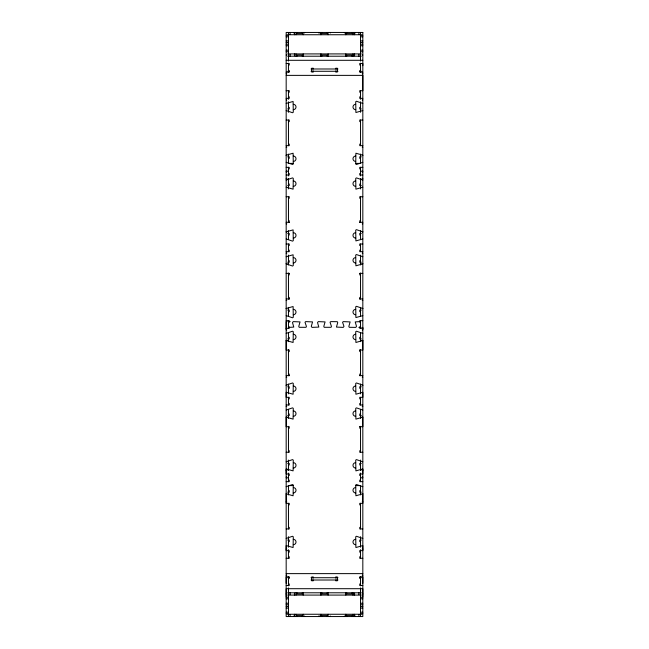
<?xml version="1.0" encoding="UTF-8"?>
<svg xmlns="http://www.w3.org/2000/svg" width="649" height="649" viewBox="0 0 649 649"><rect width="100%" height="100%" fill="white"/><g stroke="black" fill="none" stroke-linecap="round" stroke-linejoin="round"><path stroke-width="0.97" d="M286.177 583.337L286.177 576.815L289.243 576.815L289.243 578.348L288.472 578.348M286.177 329.294L286.177 321.612M360.528 588.7L360.528 597.258L362.823 597.258L362.823 588.7L286.177 588.7L286.177 597.258L288.472 597.258M362.823 583.337L362.823 576.815L359.757 576.815L359.757 578.348L360.528 578.348M362.823 329.294L362.823 327.388M362.823 65.663L362.823 63.497L359.757 63.497L359.757 65.03L360.528 65.03M359.757 321.612L355.214 321.92L356.504 326.398L355.766 327.388L349.227 327.307L348.838 326.398L350.127 321.92L343.313 321.612L342.558 322.245L343.986 326.398L343.248 327.388L336.433 327.08L337.723 322.602L337.334 321.693L330.795 321.612L330.033 322.245L331.461 326.398L331.071 327.307L324.184 327.307L323.794 326.398L325.084 321.92L318.27 321.612L317.539 322.602L318.821 327.08L312.015 327.388L311.277 326.398L312.567 321.92L305.752 321.612L304.998 322.245L306.425 326.398L306.036 327.307L299.148 327.307L298.759 326.398L300.041 321.92L293.234 321.612L292.496 322.602L293.786 327.08L289.243 327.388M286.177 103.434L293.105 101.463L293.275 112.253L292.561 112.739L286.177 110.549M362.823 110.549L355.895 112.512L355.725 101.723L356.439 101.244L362.823 103.434M286.177 155.184L293.105 153.221L293.275 164.01L292.561 164.489L286.177 162.299M362.823 162.299L356.439 164.489L355.725 164.01L355.895 153.221L362.823 155.184M286.177 180.081L292.561 177.891L293.275 178.378L293.105 189.167L286.177 187.204M286.177 231.839L293.105 229.876L293.275 240.657L292.561 241.144L286.177 238.954M286.177 256.736L293.105 254.773L293.275 265.563L292.561 266.049L286.177 263.851M286.177 308.494L293.105 306.523L293.275 317.312L292.561 317.799L286.177 315.609M362.823 315.609L355.895 317.572L355.725 306.782L356.439 306.304L362.823 308.494M286.177 333.391L292.561 331.201L293.275 331.688L293.105 342.477L286.177 340.506L286.177 350.054L289.243 350.054L289.243 351.588L288.472 351.588M286.177 486.701L292.561 484.511L293.275 484.99L293.105 495.779L286.177 493.816L286.177 503.356L289.243 503.356L289.243 504.89L288.472 504.89M286.177 538.451L292.561 536.261L293.275 536.747L293.105 547.537L286.177 545.566L286.177 550.628L289.243 550.628L289.243 552.161L288.472 552.161M362.823 187.204L355.895 189.167L355.725 178.378L356.439 177.891L362.823 180.081M362.823 238.954L355.895 240.917L355.725 230.135L356.439 229.649L362.823 231.839M362.823 263.851L355.895 265.822L355.725 255.033L356.439 254.546L362.823 256.736M286.177 385.149L292.561 382.951L293.275 383.437L293.105 394.227L286.177 392.264L286.177 397.318L289.243 397.318L289.243 398.851L288.472 398.851M286.177 410.046L292.561 407.856L293.275 408.343L293.105 419.124L286.177 417.161L286.177 426.701L289.243 426.701L289.243 428.235L288.472 428.235M286.177 461.796L292.561 459.606L293.275 460.092L293.105 470.882L286.177 468.919L286.177 473.973L289.243 473.973L289.243 475.506L288.472 475.506M287.71 34.746L361.29 34.746M286.177 35.257L288.472 35.257M360.528 35.257L362.823 35.257M286.177 36.79L288.472 36.79M360.528 36.79L362.823 36.79M286.177 40.895L288.472 40.895M360.528 40.895L362.823 40.895M286.177 42.428L288.472 42.428M360.528 42.428L362.823 42.428M286.177 44.205L288.472 44.205M360.528 44.205L362.823 44.205M286.177 45.738L288.472 45.738M360.528 45.738L362.823 45.738M286.177 50.208L288.472 50.208M360.528 50.208L362.823 50.208M286.177 51.742L288.472 51.742M360.528 51.742L362.823 51.742M287.71 53.916L361.29 53.916M286.177 55.06L286.744 55.06M362.256 55.06L362.823 55.06M287.71 56.212L361.29 56.212M286.177 60.3L362.823 60.3M286.177 63.497L289.243 63.497L289.243 65.03L288.472 65.03M311.017 68.989L337.983 68.989M288.472 70.652L289.243 70.652L289.243 72.185L286.177 72.185M360.528 70.652L359.757 70.652L359.757 72.185L362.823 72.185M287.71 71.285L289.243 71.285M311.017 71.285L337.983 71.285M359.757 71.285L361.29 71.285M286.177 73.718L286.744 73.718M362.256 73.718L362.823 73.718M286.177 75.373L362.823 75.373L362.823 90.706L359.757 90.706L359.757 92.239L360.528 92.239M286.177 90.706L289.243 90.706L289.243 92.239L288.472 92.239M288.472 96.839L289.243 96.839L289.243 98.372L286.177 98.372M360.528 96.839L359.757 96.839L359.757 98.372L362.823 98.372M286.177 99.905L286.744 99.905M362.256 99.905L362.823 99.905M288.472 107.377L289.243 107.377L289.243 108.91L287.71 108.91M360.528 107.377L359.757 107.377L359.757 108.91L361.29 108.91M286.177 120.089L289.243 120.024L289.243 121.623L288.472 121.623M362.823 120.089L359.757 120.024L359.757 121.623L360.528 121.623M288.472 144.11L289.243 144.11L289.243 145.644L286.177 145.644M360.528 144.11L359.757 144.11L359.757 145.644L362.823 145.644M286.177 147.177L286.744 147.177M362.256 147.177L362.823 147.177M286.177 155.289L286.744 155.289M362.256 155.289L362.823 155.289M287.71 156.823L289.243 156.823L289.243 158.356L288.472 158.356M361.29 156.823L359.757 156.823L359.757 158.356L360.528 158.356M293.478 163.402L288.472 163.402L288.472 154.048M355.522 163.402L360.528 163.402L360.528 154.048M286.177 167.361L289.243 167.361L289.243 168.894L288.472 168.894M362.823 167.361L359.757 167.361L359.757 168.894L360.528 168.894M286.177 171.19L288.472 171.19M360.528 171.19L362.823 171.19M286.177 171.961L286.744 171.961M362.256 171.961L362.823 171.961M288.472 173.494L289.243 173.494L289.243 175.027L286.177 175.027M360.528 173.494L359.757 173.494L359.757 175.027L362.823 175.027M286.177 178.345L286.744 178.345M362.256 178.345L362.823 178.345M286.177 179.116L286.744 179.116M287.71 179.116L288.472 179.116M360.528 179.116L361.29 179.116M362.256 179.116L362.823 179.116M288.472 184.032L289.243 184.032L289.243 185.565L287.71 185.565M360.528 184.032L359.757 184.032L359.757 185.565L361.29 185.565M286.177 196.744L289.243 196.679L289.243 198.278L288.472 198.278M362.823 196.744L359.757 196.744L359.757 198.278L360.528 198.278M288.472 220.765L289.243 220.765L289.243 222.299L286.177 222.299M360.528 220.765L359.757 220.765L359.757 222.299L362.823 222.299M289.243 222.356L288.472 222.356L288.472 196.363M359.757 222.356L360.528 222.356L360.528 196.363M286.177 223.832L286.744 223.832M362.256 223.832L362.823 223.832M286.177 231.944L286.744 231.944M362.256 231.944L362.823 231.944M287.71 233.478L289.243 233.478L289.243 235.011L288.472 235.011M361.29 233.478L359.757 233.478L359.757 235.011L360.528 235.011M286.177 244.016L289.243 244.016L289.243 245.549L288.472 245.549M362.823 244.016L359.757 244.016L359.757 245.549L360.528 245.549M288.472 250.149L289.243 250.149L289.243 251.682L286.177 251.682M360.528 250.149L359.757 250.149L359.757 251.682L362.823 251.682M286.177 253.215L286.744 253.215M362.256 253.215L362.823 253.215M288.472 260.687L289.243 260.687L289.243 262.22L287.71 262.22M360.528 260.687L359.757 260.687L359.757 262.22L361.29 262.22M286.177 263.754L286.744 263.754M287.896 263.754L288.472 263.754M360.528 263.754L361.104 263.754M362.256 263.754L362.823 263.754M286.177 273.399L289.243 273.334M359.757 273.334L362.823 273.399M288.472 274.933L289.243 274.933L289.243 273.399M360.528 274.933L359.757 274.933L359.757 273.399M288.472 297.412L289.243 297.412L289.243 298.946L286.177 298.946M360.528 297.412L359.757 297.412L359.757 298.946L362.823 298.946M289.243 299.011L288.472 299.011L288.472 273.018M359.757 299.011L360.528 299.011L360.528 273.018M286.177 300.479L286.744 300.479M362.256 300.479L362.823 300.479M286.177 308.591L286.744 308.591M362.256 308.591L362.823 308.591M287.71 310.125L289.243 310.125L289.243 311.658L288.472 311.658M361.29 310.125L359.757 310.125L359.757 311.658L360.528 311.658M286.177 320.671L289.243 320.671L289.243 322.204L288.472 322.204M362.823 320.671L359.757 320.671L359.757 322.204L360.528 322.204M287.921 321.612L290.168 321.612M288.472 326.796L289.243 326.796L289.243 328.329L286.177 328.329M360.528 326.796L359.757 326.796L359.757 328.329L362.823 328.329M358.832 327.388L361.079 327.388M286.177 329.862L286.744 329.862M362.256 329.862L362.823 329.862M288.472 337.342L289.243 337.342L289.243 338.875L287.71 338.875M360.528 337.342L359.757 337.342L359.757 338.875L361.29 338.875M286.177 340.409L286.744 340.409M287.896 340.409L288.472 340.409M360.528 340.409L361.104 340.409M362.256 340.409L362.823 340.409M359.757 349.989L362.823 350.054L362.823 340.506L355.895 342.477L355.725 331.688L356.439 331.201L362.823 333.391M360.528 351.588L359.757 351.588L359.757 350.054M288.472 374.067L289.243 374.067L289.243 375.601L286.177 375.601M360.528 374.067L359.757 374.067L359.757 375.601L362.823 375.601M289.243 375.666L288.472 375.666L288.472 349.665M359.757 375.666L360.528 375.666L360.528 349.665M286.177 377.134L286.744 377.134M362.256 377.134L362.823 377.134M286.177 385.246L286.744 385.246M362.256 385.246L362.823 385.246M287.71 386.78L289.243 386.78L289.243 388.313L288.472 388.313M361.29 386.78L359.757 386.78L359.757 388.313L360.528 388.313M360.528 398.851L359.757 398.851L359.757 397.318L362.823 397.318L362.823 392.264L355.895 394.227L355.725 383.437L356.439 382.951L362.823 385.149M288.472 403.451L289.243 403.451L289.243 404.984L286.177 404.984M360.528 403.451L359.757 403.451L359.757 404.984L362.823 404.984M286.177 406.517L286.744 406.517M362.256 406.517L362.823 406.517M288.472 413.989L289.243 413.989L289.243 415.522L287.71 415.522M360.528 413.989L359.757 413.989L359.757 415.522L361.29 415.522M286.177 417.056L286.744 417.056M287.896 417.056L288.472 417.056M360.528 417.056L361.104 417.056M362.256 417.056L362.823 417.056M359.757 426.644L362.823 426.701L362.823 417.161L355.895 419.124L355.725 408.343L356.439 407.856L362.823 410.046M360.528 428.235L359.757 428.235L359.757 426.701M288.472 450.722L289.243 450.722L289.243 452.256L286.177 452.256M360.528 450.722L359.757 450.722L359.757 452.256L362.823 452.256M287.71 463.435L289.243 463.435L289.243 464.968L288.472 464.968M361.29 463.435L359.757 463.435L359.757 464.968L360.528 464.968M286.177 469.884L286.744 469.884M287.71 469.884L288.472 469.884M360.528 469.884L361.29 469.884M362.256 469.884L362.823 469.884M286.177 470.655L286.744 470.655M362.256 470.655L362.823 470.655M360.528 475.506L359.757 475.506L359.757 473.973L362.823 473.973L362.823 468.919L355.895 470.882L355.725 460.092L356.439 459.606L362.823 461.796M286.177 477.039L286.744 477.039M362.256 477.039L362.823 477.039M286.177 477.81L288.472 477.81M360.528 477.81L362.823 477.81M288.472 480.106L289.243 480.106L289.243 481.639L286.177 481.639M360.528 480.106L359.757 480.106L359.757 481.639L362.823 481.639M293.478 485.598L288.472 485.598L288.472 494.952M355.522 485.598L360.528 485.598L360.528 494.952M288.472 490.644L289.243 490.644L289.243 492.177L287.71 492.177M360.528 490.644L359.757 490.644L359.757 492.177L361.29 492.177M286.177 493.711L286.744 493.711M362.256 493.711L362.823 493.711M286.177 501.823L286.744 501.823M362.256 501.823L362.823 501.823M360.528 504.89L359.757 504.89L359.757 503.356L362.823 503.356L362.823 493.816L355.895 495.779L355.725 484.99L356.439 484.511L362.823 486.701M288.472 527.377L289.243 527.377L289.243 528.911L286.177 528.911M360.528 527.377L359.757 527.377L359.757 528.911L362.823 528.911M287.71 540.09L289.243 540.09L289.243 541.623L288.472 541.623M361.29 540.09L359.757 540.09L359.757 541.623L360.528 541.623M286.177 549.095L286.744 549.095M362.256 549.095L362.823 549.095M360.528 552.161L359.757 552.161L359.757 550.628L362.823 550.628L362.823 545.566L355.895 547.537L355.725 536.747L356.439 536.261L362.823 538.451M288.472 556.761L289.243 556.761L289.243 558.294L286.177 558.294M360.528 556.761L359.757 556.761L359.757 558.294L362.823 558.294M286.177 573.627L362.823 573.627M286.177 575.282L286.744 575.282M362.256 575.282L362.823 575.282M287.71 577.715L289.243 577.715M311.017 577.715L337.983 577.715M359.757 577.715L361.29 577.715M311.017 580.011L337.983 580.011M288.472 583.97L289.243 583.97L289.243 585.503L286.177 585.503M360.528 583.97L359.757 583.97L359.757 585.503L362.823 585.503M287.71 592.788L361.29 592.788M286.177 593.94L286.744 593.94M362.256 593.94L362.823 593.94M287.71 595.084L361.29 595.084M286.177 598.792L288.472 598.792M360.528 598.792L362.823 598.792M286.177 603.262L288.472 603.262M360.528 603.262L362.823 603.262M286.177 604.795L288.472 604.795M360.528 604.795L362.823 604.795M286.177 606.572L288.472 606.572M360.528 606.572L362.823 606.572M286.177 608.105L288.472 608.105M360.528 608.105L362.823 608.105M286.177 612.21L288.472 612.21M360.528 612.21L362.823 612.21M286.177 613.743L288.472 613.743M360.528 613.743L362.823 613.743M287.71 614.254L361.29 614.254M360.528 32.45L360.528 61.12M360.528 63.14L360.528 72.185M360.528 90.706L360.528 99.329M360.528 101.796L360.528 112.309M360.528 120.024L360.528 145.709M360.528 167.239L360.528 175.952M360.528 178.524L360.528 188.956M360.528 230.703L360.528 239.659M360.528 244.016L360.528 251.682M360.528 255.098L360.528 264.995M360.528 307.35L360.528 316.55M360.528 320.671L360.528 328.329M360.528 332.442L360.528 341.65M360.528 384.005L360.528 393.902M360.528 397.318L360.528 404.984M360.528 409.341L360.528 418.297M360.528 426.32L360.528 452.321M360.528 460.044L360.528 470.476M360.528 473.048L360.528 481.761M360.528 503.291L360.528 528.976M360.528 536.691L360.528 547.204M360.528 549.671L360.528 558.294M360.528 576.815L360.528 585.86M360.528 587.88L360.528 616.55M358.913 32.45L358.913 34.365M358.913 54.297L358.913 56.212M358.913 592.788L358.913 594.703M358.913 614.635L358.913 616.55M355.149 32.45L355.149 33.026M355.149 615.974L355.149 616.55M354.573 32.831L354.573 34.746M354.573 53.916L354.573 55.83M354.573 593.17L354.573 595.084M354.573 614.254L354.573 616.169M352.991 33.026L352.991 34.746L352.959 32.45M352.991 55.636L352.991 53.916L352.959 56.212M352.991 593.364L352.991 595.084L352.959 592.788M352.991 615.974L352.991 614.254L352.959 616.55M352.083 32.45L352.083 33.602L346.72 33.602L346.72 32.45M352.083 56.212L352.083 55.06L346.72 55.06L346.72 56.212M352.083 592.788L352.083 593.94L346.72 593.94L346.72 592.788M352.083 616.55L352.083 615.398L346.72 615.398L346.72 616.55M345.844 34.746L345.844 32.45L345.812 34.178M345.844 53.916L345.844 56.212L345.812 54.492M345.844 595.084L345.844 592.788L345.812 594.508M345.844 614.254L345.844 616.55L345.812 614.822M344.416 32.45L344.416 33.026M344.416 615.974L344.416 616.55M335.744 68.989L335.744 68.218L337.277 68.218L337.277 72.055L335.744 72.055L335.744 70.903M335.744 578.097L335.744 576.945L337.277 576.945L337.277 580.782L335.744 580.782L335.744 580.011M330.252 32.45L330.252 33.026M330.252 615.974L330.252 616.55M328.061 32.45L328.061 34.746M328.094 53.916L328.061 56.212M328.061 592.788L328.094 595.084M328.094 614.254L328.061 616.55M327.185 32.45L327.185 33.602L321.815 33.602L321.815 32.45M327.185 56.212L327.185 55.06L321.815 55.06L321.815 56.212M327.185 592.788L327.185 593.94L321.815 593.94L321.815 592.788M327.185 616.55L327.185 615.398L321.815 615.398L321.815 616.55M320.939 32.45L320.939 34.746L320.906 33.026M320.939 56.212L320.939 53.916L320.906 55.636M320.939 592.788L320.939 595.084L320.906 593.364M320.939 616.55L320.939 614.254L320.906 615.974M319.519 32.45L319.519 33.026M319.519 615.974L319.519 616.55M318.748 32.45L318.748 33.026M318.748 615.974L318.748 616.55M313.256 68.989L313.256 68.218L311.723 68.218L311.723 72.055L313.256 72.055L313.256 70.903M313.256 578.097L313.256 576.945L311.723 576.945L311.723 580.782L313.256 580.782L313.256 580.011M304.584 32.45L304.584 33.026M304.584 615.974L304.584 616.55M303.156 32.45L303.156 34.746M303.156 53.916L303.188 56.212M303.156 592.788L303.156 595.084M303.156 614.254L303.188 616.55M302.28 32.45L302.28 33.602L296.918 33.602L296.918 32.45M302.28 56.212L302.28 55.06L296.918 55.06L296.918 56.212M302.28 592.788L302.28 593.94L296.918 593.94L296.918 592.788M302.28 616.55L302.28 615.398L296.918 615.398L296.918 616.55M296.041 32.45L296.041 34.746M296.009 53.916L296.041 56.212M296.041 592.788L296.041 595.084M296.009 614.254L296.041 616.55M294.427 32.831L294.427 34.746M294.427 53.916L294.427 55.83M294.427 593.17L294.427 595.084M294.427 614.254L294.427 616.169M293.851 32.45L293.851 33.026M293.851 615.974L293.851 616.55M290.087 32.45L290.087 34.365M290.087 54.297L290.087 56.212M290.087 592.788L290.087 594.703M290.087 614.635L290.087 616.55M288.472 32.45L288.472 61.12M288.472 63.14L288.472 72.185M288.472 90.706L288.472 99.329M288.472 101.796L288.472 112.309M288.472 120.024L288.472 145.709M288.472 167.239L288.472 175.952M288.472 178.524L288.472 188.956M288.472 230.703L288.472 239.659M288.472 244.016L288.472 251.682M288.472 255.098L288.472 264.995M288.472 307.35L288.472 316.558M288.472 320.671L288.472 328.329M288.472 332.45L288.472 341.65M288.472 384.005L288.472 393.902M288.472 397.318L288.472 404.984M288.472 409.341L288.472 418.297M288.472 426.32L288.472 452.321M288.472 460.044L288.472 470.476M288.472 473.048L288.472 481.761M288.472 503.291L288.472 528.976M288.472 536.691L288.472 547.204M288.472 549.671L288.472 558.294M288.472 576.815L288.472 585.86M288.472 587.88L288.472 616.55M293.324 309.37A2.685 2.685 0 0 1 296.009 312.047A2.685 2.685 0 0 1 293.324 314.733M355.676 314.733A2.685 2.685 0 0 1 352.991 312.047A2.685 2.685 0 0 1 355.676 309.37M293.324 232.715A2.685 2.685 0 0 1 296.009 235.392A2.685 2.685 0 0 1 293.324 238.078M293.324 257.612A2.685 2.685 0 0 1 296.009 260.298A2.685 2.685 0 0 1 293.324 262.983M355.676 238.078A2.685 2.685 0 0 1 352.991 235.392A2.685 2.685 0 0 1 355.676 232.715M355.676 262.983A2.685 2.685 0 0 1 352.991 260.298A2.685 2.685 0 0 1 355.676 257.612M293.324 156.06A2.685 2.685 0 0 1 296.009 158.745A2.685 2.685 0 0 1 293.324 161.423M293.324 180.957A2.685 2.685 0 0 1 296.009 183.643A2.685 2.685 0 0 1 293.324 186.328M355.676 161.423A2.685 2.685 0 0 1 352.991 158.745A2.685 2.685 0 0 1 355.676 156.06M355.676 186.328A2.685 2.685 0 0 1 352.991 183.643A2.685 2.685 0 0 1 355.676 180.957M355.676 109.673A2.685 2.685 0 0 1 352.991 106.988A2.685 2.685 0 0 1 355.676 104.311M293.324 104.311A2.685 2.685 0 0 1 296.009 106.988A2.685 2.685 0 0 1 293.324 109.673M355.676 339.63A2.685 2.685 0 0 1 352.991 336.953A2.685 2.685 0 0 1 355.676 334.267M293.324 334.267A2.685 2.685 0 0 1 296.009 336.953A2.685 2.685 0 0 1 293.324 339.63M355.676 416.285A2.685 2.685 0 0 1 352.991 413.608A2.685 2.685 0 0 1 355.676 410.922M355.676 391.388A2.685 2.685 0 0 1 352.991 388.702A2.685 2.685 0 0 1 355.676 386.017M293.324 410.922A2.685 2.685 0 0 1 296.009 413.608A2.685 2.685 0 0 1 293.324 416.285M293.324 386.017A2.685 2.685 0 0 1 296.009 388.702A2.685 2.685 0 0 1 293.324 391.388M355.676 492.94A2.685 2.685 0 0 1 352.991 490.255A2.685 2.685 0 0 1 355.676 487.577M355.676 468.043A2.685 2.685 0 0 1 352.991 465.357A2.685 2.685 0 0 1 355.676 462.672M293.324 487.577A2.685 2.685 0 0 1 296.009 490.255A2.685 2.685 0 0 1 293.324 492.94M293.324 462.672A2.685 2.685 0 0 1 296.009 465.357A2.685 2.685 0 0 1 293.324 468.043M293.324 539.327A2.685 2.685 0 0 1 296.009 542.012A2.685 2.685 0 0 1 293.324 544.689M355.676 544.689A2.685 2.685 0 0 1 352.991 542.012A2.685 2.685 0 0 1 355.676 539.327M362.823 32.45L286.177 32.45L286.177 616.55L362.823 616.55L362.823 32.45"/></g></svg>
